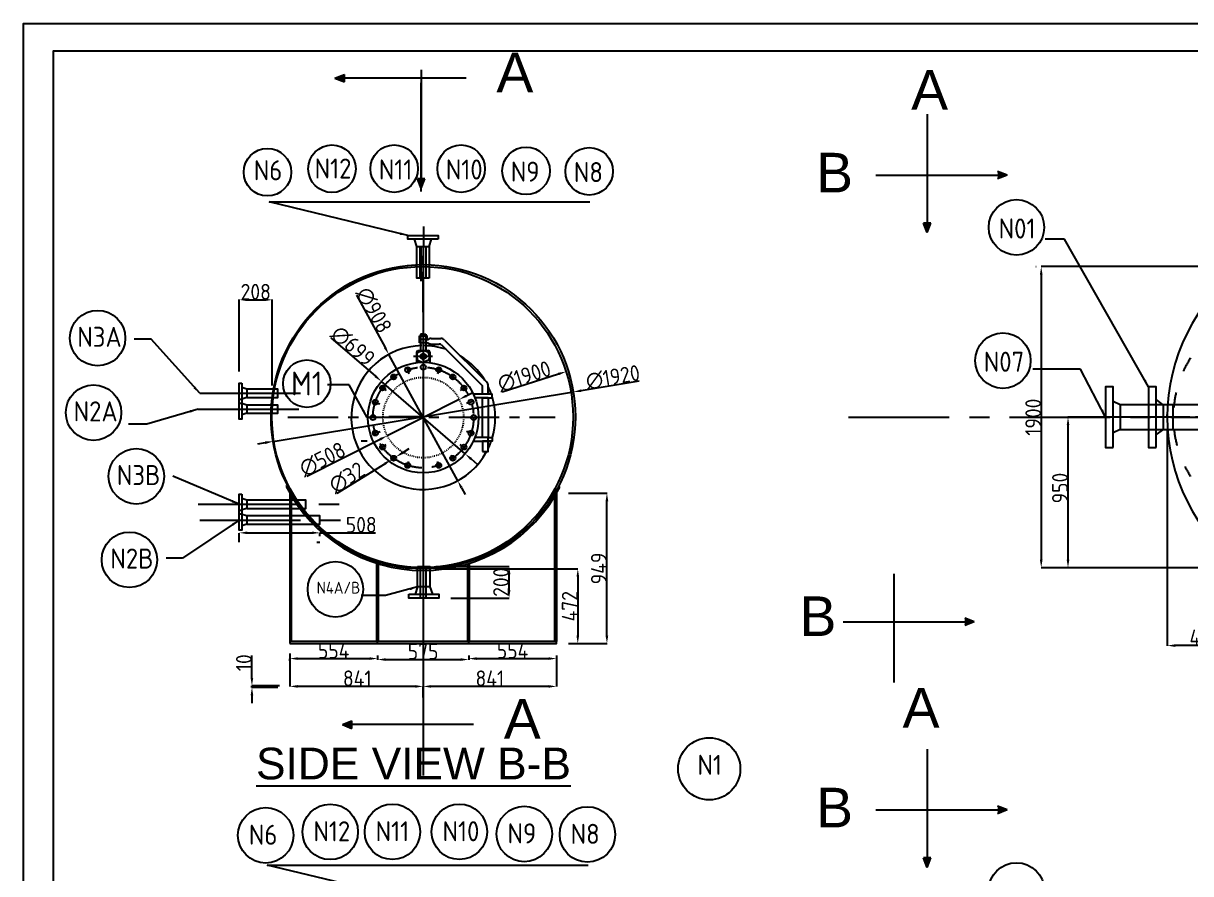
# Model space of a CAD drawing. Header units: inches. Extents: x 45640 to 67593, y 5 to 11258.
# Drawn here: x 45640 to 53004, y 5891 to 11258 of the extents above; entities that cross this region are included whole.
import ezdxf

# ---------------------------------------------------------------- set-up
doc = ezdxf.new("R2010")
doc.units = ezdxf.units.IN
doc.header["$LTSCALE"] = 40
doc.header["$MEASUREMENT"] = 0
for name, pattern in [('ACAD_ISO02W100', [15, 12, -3]), ('ACAD_ISO03W100', [30, 12, -18]), ('CENTER', [50.8, 31.75, -6.35, 6.35, -6.35])]:
    doc.linetypes.add(name, pattern=pattern)
doc.styles.get("Standard").update_dxf_attribs({"font": 'isocp.shx', "height": 100, "bigfont": '@extfont2.shx'})
doc.dimstyles.new('ISO-25', dxfattribs={"dimtxt": 100, "dimasz": 50, "dimexe": 1.25, "dimexo": 75, "dimtad": 1, "dimdec": 0, "dimtxsty": 'Standard', "dimcen": 0, "dimclrd": 1, "dimclre": 1, "dimclrt": 1, "dimazin": 0, "dimtfac": 1, "dimtdec": 0, "dimtmove": 0, "dimatfit": 3, "dimfxl": 1, "dimtfillclr": 1, "dimarcsym": 0})

# ---------------------------------------------------------------- blocks, each defined once
blk = doc.blocks.new('*D745')
at = {"color": 1, "lineweight": -2, "ltscale": 0.25, "transparency": 16777216}
for p, q in [((48433.9, 8907.1), (48478.6, 8929.6)), ((48389.3, 8884.5), (47935.7, 8655.8)), ((47428.5, 8400), (47891, 8633.3))]:
    blk.add_line(p, q, dxfattribs=at)
at = {"color": 1, "ltscale": 0.25, "transparency": 16777216}
for points in [[(48430.2, 8914.5), (48437.7, 8899.6), (48389.3, 8884.5)], [(47887.3, 8640.7), (47894.8, 8625.8), (47935.7, 8655.8)]]:
    blk.add_solid(points, dxfattribs=at)
at = {"layer": 'Defpoints', "color": 0, "ltscale": 0.25, "transparency": 16777216}
for p in [(48389.3, 8884.5), (47935.7, 8655.8)]:
    blk.add_point(p, dxfattribs=at)
at = {"color": 1, "ltscale": 0.25, "transparency": 16777216, "insert": (47526.8, 8506.3), "char_height": 100, "attachment_point": 5, "rotation": 26.76218}
blk.add_mtext('∅508', dxfattribs=at)
blk = doc.blocks.new('*D746')
at = {"color": 1, "lineweight": -2, "ltscale": 0.25, "transparency": 16777216}
for p, q in [((47580.2, 9274.3), (47860.6, 9031.5)), ((48426.5, 8541.6), (47898.4, 8998.8)), ((48464.3, 8508.8), (48502.1, 8476.1))]:
    blk.add_line(p, q, dxfattribs=at)
at = {"color": 1, "ltscale": 0.25, "transparency": 16777216}
for points in [[(47866.1, 9037.8), (47855.2, 9025.2), (47898.4, 8998.8)], [(48469.8, 8515.1), (48458.8, 8502.5), (48426.5, 8541.6)]]:
    blk.add_solid(points, dxfattribs=at)
at = {"layer": 'Defpoints', "color": 0, "ltscale": 0.25, "transparency": 16777216}
for p in [(47898.4, 8998.8), (48426.5, 8541.6)]:
    blk.add_point(p, dxfattribs=at)
at = {"color": 1, "ltscale": 0.25, "transparency": 16777216, "insert": (47718.8, 9221.3), "char_height": 100, "attachment_point": 5, "rotation": 319.11205}
blk.add_mtext('∅699', dxfattribs=at)
blk = doc.blocks.new('*D747')
at = {"color": 1, "lineweight": -2, "ltscale": 0.25, "transparency": 16777216}
for p, q in [((48031.9, 8547.9), (48074.4, 8574.2)), ((47619.2, 8293.1), (47919.8, 8478.7)), ((47989.4, 8521.6), (47962.3, 8505))]:
    blk.add_line(p, q, dxfattribs=at)
at = {"color": 1, "ltscale": 0.25, "transparency": 16777216}
for points in [[(48027.5, 8555), (48036.3, 8540.8), (47989.4, 8521.6)], [(47915.4, 8485.8), (47924.2, 8471.6), (47962.3, 8505)]]:
    blk.add_solid(points, dxfattribs=at)
at = {"layer": 'Defpoints', "color": 0, "ltscale": 0.25, "transparency": 16777216}
for p in [(47962.3, 8505), (47989.4, 8521.6)]:
    blk.add_point(p, dxfattribs=at)
at = {"color": 1, "ltscale": 0.25, "transparency": 16777216, "insert": (47680.8, 8390.6), "char_height": 100, "attachment_point": 5, "rotation": 31.69403}
blk.add_mtext('∅32', dxfattribs=at)
blk = doc.blocks.new('*D748')
at = {"color": 1, "lineweight": -2, "ltscale": 0.01, "transparency": 16777216}
for p, q in [((47741.3, 9543.2), (47921.3, 9212.7)), ((48379.7, 8371.5), (47945.3, 9168.8)), ((48403.6, 8327.6), (48427.5, 8283.7))]:
    blk.add_line(p, q, dxfattribs=at)
at = {"color": 1, "ltscale": 0.01, "transparency": 16777216}
for points in [[(47928.7, 9216.7), (47914, 9208.8), (47945.3, 9168.8)], [(48410.9, 8331.6), (48396.3, 8323.6), (48379.7, 8371.5)]]:
    blk.add_solid(points, dxfattribs=at)
at = {"layer": 'Defpoints', "color": 0, "ltscale": 0.01, "transparency": 16777216}
for p in [(47945.3, 9168.8), (48379.7, 8371.5)]:
    blk.add_point(p, dxfattribs=at)
at = {"color": 1, "ltscale": 0.01, "transparency": 16777216, "insert": (47850.8, 9448.1), "char_height": 100, "attachment_point": 5, "rotation": 298.582}
blk.add_mtext('∅908', dxfattribs=at)
blk = doc.blocks.new('*D749')
at = {"color": 1, "lineweight": -2, "ltscale": 0.2, "transparency": 16777216}
for p, q in [((48241.9, 7831), (48705.3, 7831)), ((48704, 7681), (48704, 7781)), ((48336.1, 7631), (48705.3, 7631))]:
    blk.add_line(p, q, dxfattribs=at)
at = {"color": 1, "ltscale": 0.2, "transparency": 16777216}
for points in [[(48695.7, 7781), (48712.4, 7781), (48704, 7831)], [(48695.7, 7681), (48712.4, 7681), (48704, 7631)]]:
    blk.add_solid(points, dxfattribs=at)
at = {"layer": 'Defpoints', "color": 0, "ltscale": 0.2, "transparency": 16777216}
for p in [(48166.9, 7831), (48704, 7831), (48261.1, 7631)]:
    blk.add_point(p, dxfattribs=at)
at = {"color": 1, "ltscale": 0.2, "transparency": 16777216, "insert": (48653.4, 7731), "char_height": 100, "attachment_point": 5, "rotation": 90}
blk.add_mtext('200', dxfattribs=at)
blk = doc.blocks.new('*D750')
at = {"color": 1, "lineweight": -2, "ltscale": 0.2, "transparency": 16777216}
blk.add_line((48661.3, 8932.9), (49015.7, 9045.2), dxfattribs=at)
at = {"color": 1, "ltscale": 0.2, "transparency": 16777216}
blk.add_solid([(49013.1, 9053.2), (49018.2, 9037.3), (49063.3, 9060.3)], dxfattribs=at)
at = {"layer": 'Defpoints', "color": 0, "ltscale": 0.2, "transparency": 16777216}
for p in [(49063.3, 9060.3), (47252.1, 8486.4)]:
    blk.add_point(p, dxfattribs=at)
at = {"color": 1, "ltscale": 0.2, "transparency": 16777216, "insert": (48799.4, 9029.8), "char_height": 100, "attachment_point": 5, "rotation": 17.58306}
blk.add_mtext('∅1900', dxfattribs=at)
blk = doc.blocks.new('*D751')
at = {"color": 1, "lineweight": -2, "ltscale": 0.2, "transparency": 16777216}
for p, q in [((49525.3, 9000.3), (49158.6, 8939.9)), ((47214.8, 8619.4), (49109.3, 8931.7)), ((47165.5, 8611.2), (47116.2, 8603.1))]:
    blk.add_line(p, q, dxfattribs=at)
at = {"color": 1, "ltscale": 0.2, "transparency": 16777216}
for points in [[(49157.2, 8948.1), (49160, 8931.6), (49109.3, 8931.7)], [(47164.2, 8619.4), (47166.9, 8603), (47214.8, 8619.4)]]:
    blk.add_solid(points, dxfattribs=at)
at = {"layer": 'Defpoints', "color": 0, "ltscale": 0.2, "transparency": 16777216}
for p in [(49109.3, 8931.7), (47214.8, 8619.4)]:
    blk.add_point(p, dxfattribs=at)
at = {"color": 1, "ltscale": 0.2, "transparency": 16777216, "insert": (49358.4, 9024.2), "char_height": 100, "attachment_point": 5, "rotation": 9.36352}
blk.add_mtext('∅1920', dxfattribs=at)
blk = doc.blocks.new('*D649')
at = {"color": 1, "lineweight": -2, "ltscale": 0.2, "transparency": 16777216}
for p, q in [((47081.7, 7127.3), (47081.7, 7268.6)), ((47255.5, 7077.3), (47080.5, 7077.3)), ((47081.7, 7067.3), (47081.7, 7077.3)), ((47245.5, 7067.3), (47080.5, 7067.3)), ((47081.7, 7017.3), (47081.7, 6967.3))]:
    blk.add_line(p, q, dxfattribs=at)
at = {"color": 1, "ltscale": 0.2, "transparency": 16777216}
for points in [[(47073.4, 7127.3), (47090.1, 7127.3), (47081.7, 7077.3)], [(47073.4, 7017.3), (47090.1, 7017.3), (47081.7, 7067.3)]]:
    blk.add_solid(points, dxfattribs=at)
at = {"layer": 'Defpoints', "color": 0, "ltscale": 0.2, "transparency": 16777216}
for p in [(47081.7, 7077.3), (47330.5, 7077.3), (47320.5, 7067.3)]:
    blk.add_point(p, dxfattribs=at)
at = {"color": 1, "ltscale": 0.2, "transparency": 16777216, "insert": (47031.1, 7223), "char_height": 100, "attachment_point": 5, "rotation": 90}
blk.add_mtext('10', dxfattribs=at)
blk = doc.blocks.new('*D650')
at = {"color": 1, "lineweight": -2, "ltscale": 0.2, "transparency": 16777216}
for p, q in [((48236.9, 7815.5), (49138.6, 7815.5)), ((49137.4, 7765.5), (49137.4, 7393.5)), ((49078, 7343.5), (49138.6, 7343.5))]:
    blk.add_line(p, q, dxfattribs=at)
at = {"color": 1, "ltscale": 0.2, "transparency": 16777216}
for points in [[(49129, 7765.5), (49145.7, 7765.5), (49137.4, 7815.5)], [(49129, 7393.5), (49145.7, 7393.5), (49137.4, 7343.5)]]:
    blk.add_solid(points, dxfattribs=at)
at = {"layer": 'Defpoints', "color": 0, "ltscale": 0.2, "transparency": 16777216}
for p in [(48161.9, 7815.5), (49003, 7343.5), (49137.4, 7343.5)]:
    blk.add_point(p, dxfattribs=at)
at = {"color": 1, "ltscale": 0.2, "transparency": 16777216, "insert": (49086.7, 7579.5), "char_height": 100, "attachment_point": 5, "rotation": 90}
blk.add_mtext('472', dxfattribs=at)
blk = doc.blocks.new('*D651')
at = {"color": 1, "lineweight": -2, "ltscale": 0.2, "transparency": 16777216}
for p, q in [((49003, 7268.5), (49003, 7072.2)), ((48161.9, 7002.3), (48161.9, 7072.2)), ((48953, 7073.4), (48211.9, 7073.4))]:
    blk.add_line(p, q, dxfattribs=at)
at = {"color": 1, "ltscale": 0.2, "transparency": 16777216}
for points in [[(48211.9, 7081.8), (48211.9, 7065.1), (48161.9, 7073.4)], [(48953, 7081.8), (48953, 7065.1), (49003, 7073.4)]]:
    blk.add_solid(points, dxfattribs=at)
at = {"layer": 'Defpoints', "color": 0, "ltscale": 0.2, "transparency": 16777216}
for p in [(49003, 7343.5), (48161.9, 7077.3), (48161.9, 7073.4)]:
    blk.add_point(p, dxfattribs=at)
at = {"color": 1, "ltscale": 0.2, "transparency": 16777216, "insert": (48582.5, 7124.1), "char_height": 100, "attachment_point": 5}
blk.add_mtext('841', dxfattribs=at)
blk = doc.blocks.new('*D652')
at = {"color": 1, "lineweight": -2, "ltscale": 0.2, "transparency": 16777216}
for p, q in [((47320.5, 7282), (47320.5, 7072.2)), ((48111.9, 7073.4), (47370.5, 7073.4)), ((48161.9, 7002.3), (48161.9, 7072.2))]:
    blk.add_line(p, q, dxfattribs=at)
at = {"color": 1, "ltscale": 0.2, "transparency": 16777216}
for points in [[(47370.5, 7081.8), (47370.5, 7065.1), (47320.5, 7073.4)], [(48111.9, 7081.8), (48111.9, 7065.1), (48161.9, 7073.4)]]:
    blk.add_solid(points, dxfattribs=at)
at = {"layer": 'Defpoints', "color": 0, "ltscale": 0.2, "transparency": 16777216}
for p in [(47320.5, 7357), (47320.5, 7073.4), (48161.9, 7077.3)]:
    blk.add_point(p, dxfattribs=at)
at = {"color": 1, "ltscale": 0.2, "transparency": 16777216, "insert": (47746.2, 7124.1), "char_height": 100, "attachment_point": 5}
blk.add_mtext('841', dxfattribs=at)
blk = doc.blocks.new('*D752')
at = {"color": 1, "lineweight": -2, "ltscale": 0.2, "transparency": 16777216}
for p, q in [((49078, 8292.2), (49322.3, 8292.2)), ((49321.1, 7393.5), (49321.1, 8242.2)), ((49078, 7343.5), (49322.3, 7343.5))]:
    blk.add_line(p, q, dxfattribs=at)
at = {"color": 1, "ltscale": 0.2, "transparency": 16777216}
for points in [[(49312.7, 8242.2), (49329.4, 8242.2), (49321.1, 8292.2)], [(49312.7, 7393.5), (49329.4, 7393.5), (49321.1, 7343.5)]]:
    blk.add_solid(points, dxfattribs=at)
at = {"layer": 'Defpoints', "color": 0, "ltscale": 0.2, "transparency": 16777216}
for p in [(49003, 8292.2), (49321.1, 8292.2), (49003, 7343.5)]:
    blk.add_point(p, dxfattribs=at)
at = {"color": 1, "ltscale": 0.2, "transparency": 16777216, "insert": (49270.4, 7817.8), "char_height": 100, "attachment_point": 5, "rotation": 90}
blk.add_mtext('949', dxfattribs=at)
blk = doc.blocks.new('*D753')
at = {"color": 1, "lineweight": -2, "ltscale": 0.2, "transparency": 16777216}
for p, q in [((47002.1, 7984.7), (47002.1, 8041.5)), ((47052.1, 8042.7), (47460.4, 8042.7)), ((47510.4, 8042.7), (47861.9, 8042.7)), ((47510.4, 8022.2), (47510.4, 8041.5))]:
    blk.add_line(p, q, dxfattribs=at)
at = {"color": 1, "ltscale": 0.2, "transparency": 16777216}
for points in [[(47052.1, 8051.1), (47052.1, 8034.4), (47002.1, 8042.7)], [(47460.4, 8051.1), (47460.4, 8034.4), (47510.4, 8042.7)]]:
    blk.add_solid(points, dxfattribs=at)
at = {"layer": 'Defpoints', "color": 0, "ltscale": 0.2, "transparency": 16777216}
for p in [(47002.1, 8059.7), (47510.4, 8097.2), (47510.4, 8042.7)]:
    blk.add_point(p, dxfattribs=at)
at = {"color": 1, "ltscale": 0.2, "transparency": 16777216, "insert": (47771.3, 8093.4), "char_height": 100, "attachment_point": 5}
blk.add_mtext('508', dxfattribs=at)
blk = doc.blocks.new('*D756')
at = {"color": 1, "lineweight": -2, "ltscale": 0.2, "transparency": 16777216}
for p, q in [((53256.3, 9722.7), (52059.7, 9722.7)), ((52060.9, 9672.7), (52060.9, 7872.7)), ((53256.3, 7822.7), (52059.7, 7822.7))]:
    blk.add_line(p, q, dxfattribs=at)
at = {"color": 1, "ltscale": 0.2, "transparency": 16777216}
for points in [[(52052.6, 9672.7), (52069.2, 9672.7), (52060.9, 9722.7)], [(52052.6, 7872.7), (52069.2, 7872.7), (52060.9, 7822.7)]]:
    blk.add_solid(points, dxfattribs=at)
at = {"layer": 'Defpoints', "color": 0, "ltscale": 0.2, "transparency": 16777216}
for p in [(53331.3, 9722.7), (52060.9, 7822.7), (53331.3, 7822.7)]:
    blk.add_point(p, dxfattribs=at)
at = {"color": 1, "ltscale": 0.2, "transparency": 16777216, "insert": (52010.3, 8772.7), "char_height": 100, "attachment_point": 5, "rotation": 90}
blk.add_mtext('1900', dxfattribs=at)
blk = doc.blocks.new('*D757')
at = {"color": 1, "lineweight": -2, "ltscale": 0.2, "transparency": 16777216}
for p, q in [((52781.3, 8772.7), (52228.6, 8772.7)), ((52229.8, 7872.7), (52229.8, 8722.7)), ((53256.3, 7822.7), (52228.6, 7822.7))]:
    blk.add_line(p, q, dxfattribs=at)
at = {"color": 1, "ltscale": 0.2, "transparency": 16777216}
for points in [[(52221.5, 8722.7), (52238.2, 8722.7), (52229.8, 8772.7)], [(52221.5, 7872.7), (52238.2, 7872.7), (52229.8, 7822.7)]]:
    blk.add_solid(points, dxfattribs=at)
at = {"layer": 'Defpoints', "color": 0, "ltscale": 0.2, "transparency": 16777216}
for p in [(52229.8, 8772.7), (52856.3, 8772.7), (53331.3, 7822.7)]:
    blk.add_point(p, dxfattribs=at)
at = {"color": 1, "ltscale": 0.2, "transparency": 16777216, "insert": (52179.2, 8325.3), "char_height": 100, "attachment_point": 5, "rotation": 90}
blk.add_mtext('950', dxfattribs=at)
blk = doc.blocks.new('*D759')
at = {"color": 1, "lineweight": -2, "ltscale": 0.2, "transparency": 16777216}
for p, q in [((52856.3, 8697.7), (52856.3, 7329.7)), ((53331.3, 7747.7), (53331.3, 7329.7)), ((53281.3, 7331), (52906.3, 7331))]:
    blk.add_line(p, q, dxfattribs=at)
at = {"color": 1, "ltscale": 0.2, "transparency": 16777216}
for points in [[(52906.3, 7339.3), (52906.3, 7322.6), (52856.3, 7331)], [(53281.3, 7339.3), (53281.3, 7322.6), (53331.3, 7331)]]:
    blk.add_solid(points, dxfattribs=at)
at = {"layer": 'Defpoints', "color": 0, "ltscale": 0.2, "transparency": 16777216}
for p in [(52856.3, 8772.7), (53331.3, 7822.7), (52856.3, 7331)]:
    blk.add_point(p, dxfattribs=at)
at = {"color": 1, "ltscale": 0.2, "transparency": 16777216, "insert": (53093.8, 7381.6), "char_height": 100, "attachment_point": 5}
blk.add_mtext('475', dxfattribs=at)
blk = doc.blocks.new('*D679')
at = {"color": 1, "lineweight": -2, "ltscale": 0.2, "transparency": 16777216}
for p, q in [((47002.1, 9061.7), (47002.1, 9514.5)), ((47052.1, 9513.3), (47159.8, 9513.3)), ((47209.8, 8972.2), (47209.8, 9514.5))]:
    blk.add_line(p, q, dxfattribs=at)
at = {"color": 1, "ltscale": 0.2, "transparency": 16777216}
for points in [[(47052.1, 9521.6), (47052.1, 9504.9), (47002.1, 9513.3)], [(47159.8, 9521.6), (47159.8, 9504.9), (47209.8, 9513.3)]]:
    blk.add_solid(points, dxfattribs=at)
at = {"layer": 'Defpoints', "color": 0, "ltscale": 0.2, "transparency": 16777216}
for p in [(47209.8, 9513.3), (47002.1, 8986.7), (47209.8, 8897.2)]:
    blk.add_point(p, dxfattribs=at)
at = {"color": 1, "ltscale": 0.2, "transparency": 16777216, "insert": (47105.9, 9563.9), "char_height": 100, "attachment_point": 5}
blk.add_mtext('208', dxfattribs=at)
blk = doc.blocks.new('*D689')
at = {"color": 1, "lineweight": -2, "ltscale": 0.2, "transparency": 16777216}
for p, q in [((47320.5, 7234.4), (47320.5, 7247.7)), ((47370.5, 7248.9), (47824.5, 7248.9)), ((47874.5, 7268.5), (47874.5, 7247.7))]:
    blk.add_line(p, q, dxfattribs=at)
at = {"color": 1, "ltscale": 0.2, "transparency": 16777216}
for points in [[(47370.5, 7257.2), (47370.5, 7240.6), (47320.5, 7248.9)], [(47824.5, 7257.2), (47824.5, 7240.6), (47874.5, 7248.9)]]:
    blk.add_solid(points, dxfattribs=at)
at = {"layer": 'Defpoints', "color": 0, "ltscale": 0.2, "transparency": 16777216}
for p in [(47320.5, 7309.4), (47874.5, 7343.5), (47874.5, 7248.9)]:
    blk.add_point(p, dxfattribs=at)
at = {"color": 1, "ltscale": 0.2, "transparency": 16777216, "insert": (47597.5, 7299.5), "char_height": 100, "attachment_point": 5}
blk.add_mtext('554', dxfattribs=at)
blk = doc.blocks.new('*D690')
at = {"color": 1, "lineweight": -2, "ltscale": 0.2, "transparency": 16777216}
for p, q in [((47874.5, 7268.5), (47874.5, 7241.6)), ((47924.5, 7242.9), (48399, 7242.9)), ((48449, 7268.5), (48449, 7241.6))]:
    blk.add_line(p, q, dxfattribs=at)
at = {"color": 1, "ltscale": 0.2, "transparency": 16777216}
for points in [[(47924.5, 7251.2), (47924.5, 7234.5), (47874.5, 7242.9)], [(48399, 7251.2), (48399, 7234.5), (48449, 7242.9)]]:
    blk.add_solid(points, dxfattribs=at)
at = {"layer": 'Defpoints', "color": 0, "ltscale": 0.2, "transparency": 16777216}
for p in [(47874.5, 7343.5), (48449, 7343.5), (48449, 7242.9)]:
    blk.add_point(p, dxfattribs=at)
at = {"color": 1, "ltscale": 0.2, "transparency": 16777216, "insert": (48161.8, 7293.5), "char_height": 100, "attachment_point": 5}
blk.add_mtext('575', dxfattribs=at)
blk = doc.blocks.new('*D691')
at = {"color": 1, "lineweight": -2, "ltscale": 0.2, "transparency": 16777216}
for p, q in [((48449, 7268.5), (48449, 7247.7)), ((48499, 7248.9), (48953, 7248.9)), ((49003, 7268.5), (49003, 7247.7))]:
    blk.add_line(p, q, dxfattribs=at)
at = {"color": 1, "ltscale": 0.2, "transparency": 16777216}
for points in [[(48499, 7257.2), (48499, 7240.6), (48449, 7248.9)], [(48953, 7257.2), (48953, 7240.6), (49003, 7248.9)]]:
    blk.add_solid(points, dxfattribs=at)
at = {"layer": 'Defpoints', "color": 0, "ltscale": 0.2, "transparency": 16777216}
for p in [(48449, 7343.5), (49003, 7343.5), (49003, 7248.9)]:
    blk.add_point(p, dxfattribs=at)
at = {"color": 1, "ltscale": 0.2, "transparency": 16777216, "insert": (48726, 7299.5), "char_height": 100, "attachment_point": 5}
blk.add_mtext('554', dxfattribs=at)

msp = doc.modelspace()

# ---------------------------------------------------------------- hatches: boundary and pattern name
at = {"lineweight": 50, "ltscale": 0.01}
h = msp.add_hatch(color=256, dxfattribs=at)
h.set_gradient(one_color=1, tint=1)
h.paths.add_polyline_path([(47605.5, 10912.5), (47665.1, 10888.9), (47665.1, 10912.5)])
h.paths.add_polyline_path([(47605.5, 10912.5), (47665.1, 10912.5), (47665.1, 10936.1)])
h = msp.add_hatch(color=256, dxfattribs=at)
h.set_gradient(one_color=1, tint=1)
h.paths.add_polyline_path([(51845.4, 10300.7), (51785.9, 10324.3), (51785.9, 10300.7)])
h.paths.add_polyline_path([(51845.4, 10300.7), (51785.9, 10300.7), (51785.9, 10277.1)])
h = msp.add_hatch(color=256, dxfattribs=at)
h.set_gradient(one_color=1, tint=1)
h.paths.add_polyline_path([(48149.6, 10218.2), (48173.2, 10277.8), (48149.6, 10277.8)])
h.paths.add_polyline_path([(48149.6, 10218.2), (48149.6, 10277.8), (48126, 10277.8)])
h = msp.add_hatch(color=256, dxfattribs=at)
h.set_gradient(one_color=1, tint=1)
h.paths.add_polyline_path([(51341.2, 9938.2), (51364.8, 9997.8), (51341.2, 9997.8)])
h.paths.add_polyline_path([(51341.2, 9938.2), (51341.2, 9997.8), (51317.6, 9997.8)])
h = msp.add_hatch(color=256, dxfattribs=at)
h.set_gradient(one_color=1, tint=1)
h.paths.add_polyline_path([(51638.5, 7480.7), (51578.9, 7457.1), (51578.9, 7480.7)])
h.paths.add_polyline_path([(51638.5, 7480.7), (51578.9, 7480.7), (51578.9, 7504.3)])
h = msp.add_hatch(color=256, dxfattribs=at)
h.set_gradient(one_color=1, tint=1)
h.paths.add_polyline_path([(47652.3, 6832.2), (47711.8, 6808.6), (47711.8, 6832.2)])
h.paths.add_polyline_path([(47652.3, 6832.2), (47711.8, 6832.2), (47711.8, 6855.8)])
h = msp.add_hatch(color=256, dxfattribs=at)
h.set_gradient(one_color=1, tint=1)
h.paths.add_polyline_path([(51845.4, 6293.3), (51785.9, 6316.9), (51785.9, 6293.3)])
h.paths.add_polyline_path([(51845.4, 6293.3), (51785.9, 6293.3), (51785.9, 6269.7)])
h = msp.add_hatch(color=256, dxfattribs=at)
h.set_gradient(one_color=1, tint=1)
h.paths.add_polyline_path([(51341.2, 5930.8), (51364.8, 5990.4), (51341.2, 5990.4)])
h.paths.add_polyline_path([(51341.2, 5930.8), (51341.2, 5990.4), (51317.6, 5990.4)])

# ---------------------------------------------------------------- linework, layer by layer
at = {"lineweight": -3, "ltscale": 0.01}
for p, q in [((47605.5, 10912.5), (47665.1, 10936.1)), ((47605.5, 10912.5), (47665.1, 10888.9)), ((47605.5, 10912.5), (47665.1, 10912.5)), ((47665.1, 10888.9), (47665.1, 10936.1)), ((48433.1, 10912.5), (47665.1, 10912.5)), ((48149.6, 10964.4), (48149.6, 10277.8)), ((48149.6, 10197), (48149.6, 10883.6)), ((51341.2, 10684.4), (51341.2, 9997.8)), ((51845.4, 10300.7), (51785.9, 10324.3)), ((48173.2, 10277.8), (48126, 10277.8)), ((48149.6, 10218.2), (48126, 10277.8)), ((48149.6, 10218.2), (48173.2, 10277.8)), ((48149.6, 10218.2), (48149.6, 10277.8)), ((51017.8, 10300.7), (51785.9, 10300.7)), ((51845.4, 10300.7), (51785.9, 10277.1)), ((51364.8, 9997.8), (51317.6, 9997.8)), ((51341.2, 9938.2), (51317.6, 9997.8)), ((51341.2, 9938.2), (51364.8, 9997.8)), ((51341.2, 9938.2), (51341.2, 9997.8)), ((47320.5, 8293.2), (47320.5, 7357)), ((47330.5, 7357), (47330.5, 8276.1)), ((48993, 7357), (48993, 8275.2)), ((49003, 8292.2), (49003, 7357)), ((51134.2, 7097), (51134.2, 7783.6)), ((50810.8, 7480.7), (51578.9, 7480.7)), ((51638.5, 7480.7), (51578.9, 7504.3)), ((51638.5, 7480.7), (51578.9, 7457.1)), ((51638.5, 7480.7), (51578.9, 7480.7)), ((47652.3, 6832.2), (47711.8, 6855.8)), ((47711.8, 6808.6), (47711.8, 6855.8)), ((47652.3, 6832.2), (47711.8, 6808.6)), ((47652.3, 6832.2), (47711.8, 6832.2)), ((48479.9, 6832.2), (47711.8, 6832.2)), ((51341.2, 6677), (51341.2, 5990.4)), ((51017.8, 6293.3), (51785.9, 6293.3)), ((51845.4, 6293.3), (51785.9, 6316.9)), ((51845.4, 6293.3), (51785.9, 6269.7)), ((51364.8, 5990.4), (51317.6, 5990.4)), ((51341.2, 5930.8), (51317.6, 5990.4)), ((51341.2, 5930.8), (51364.8, 5990.4)), ((51341.2, 5930.8), (51341.2, 5990.4))]:
    msp.add_line(p, q, dxfattribs=at)
at = {"color": 1, "linetype": 'CENTER', "lineweight": -3, "ltscale": 0.2}
for p, q in [((48163.4, 9975.8), (48160.9, 9095.3)), ((48161.9, 9435.2), (48161.9, 9794.1)), ((47874.5, 7343.5), (47874.5, 7849.1)), ((48449, 7343.5), (48449, 7849))]:
    msp.add_line(p, q, dxfattribs=at)
at = {"lineweight": -3, "ltscale": 0.25}
for p, q in [((48121.9, 9849.3), (48106.9, 9895.3)), ((48199.9, 9849.3), (48214.9, 9895.3)), ((48162.3, 9297.4), (48145.8, 9297.4)), ((48145.8, 9297.4), (48145.8, 9286.9)), ((48161.5, 9297.4), (48178, 9297.4)), ((48178, 9297.4), (48178, 9286.9)), ((48180, 9241.9), (48138.9, 9241.9)), ((48180, 9261.9), (48145, 9261.9)), ((48145.8, 9242), (48145.8, 9193)), ((48178, 9242), (48178, 9193)), ((48211.4, 9269.4), (48272.5, 9269.4)), ((48211.4, 9234.4), (48262.4, 9234.4)), ((48278.6, 9228.3), (48531.6, 8975.3)), ((48297.2, 9259.2), (48561.5, 8994.9)), ((48120, 9182), (48120, 9116.8)), ((48120, 9156.2), (48128.7, 9182)), ((48120, 9156.2), (48127.2, 9132.5)), ((48127.2, 9132.5), (48151.6, 9121.5)), ((48128.7, 9182), (48153.8, 9191.5)), ((48131, 9193), (48194, 9193)), ((48194.7, 9180.9), (48170, 9191.2)), ((48194.7, 9131.5), (48170, 9121.2)), ((48205, 9156.2), (48194.7, 9180.9)), ((48205, 9156.2), (48194.7, 9131.5)), ((48205, 9182), (48205, 9116.8)), ((47048.6, 8949.2), (47018, 8959.1)), ((48477.9, 8920.2), (48596.7, 8920.2)), ((48536.7, 8920.2), (48536.7, 8965.8)), ((48571.7, 8920.2), (48571.7, 8970.2)), ((48571.7, 8970.2), (48571.7, 8970.2)), ((48596.7, 8895.2), (48596.7, 8920.2)), ((47048.6, 8897.2), (47018, 8887.2)), ((47048.6, 8849.2), (47018, 8859.1)), ((48571.7, 8895.2), (48488.6, 8895.2)), ((48571.7, 8895.2), (48596.7, 8895.2)), ((52559.8, 8850.7), (52515.1, 8871.9)), ((47048.6, 8797.2), (47018, 8787.2)), ((52559.8, 8694.8), (52515.1, 8673.5)), ((48477.9, 8620.2), (48571.7, 8620.2)), ((48571.7, 8645.2), (48488.6, 8645.2)), ((48536.7, 8555.2), (48571.7, 8555.2)), ((47048.6, 8249.2), (47018, 8259.1)), ((47048.6, 8197.2), (47018, 8187.2)), ((47048.6, 8149.2), (47018, 8159.1)), ((47048.6, 8097.2), (47018, 8087.2)), ((48126.8, 7700.9), (48111.8, 7654.9)), ((48204.8, 7700.9), (48219.8, 7654.9))]:
    msp.add_line(p, q, dxfattribs=at)
at = {"linetype": 'CENTER', "lineweight": -3, "ltscale": 0.25}
for p, q in [((48148.7, 9631.4), (48148.7, 9846.2)), ((48220.4, 9156.2), (48101.2, 9156.2)), ((48059.6, 9086.6), (48072.5, 9047.1)), ((48265.3, 9086.6), (48252.5, 9047.1)), ((47965.6, 9041.2), (47988, 9010.3)), ((48359.4, 9041.2), (48336.9, 9010.3)), ((47891.6, 8967), (47928.6, 8940.1)), ((48433.4, 8967), (48396.3, 8940.1)), ((47843, 8872.3), (47889.4, 8857.5)), ((48481.5, 8873.8), (48435.1, 8858.8)), ((47843.4, 8666.5), (47889.8, 8681.6)), ((48481.5, 8666.5), (48435.1, 8681.6)), ((47891.6, 8573.4), (47928.6, 8600.3)), ((48433.4, 8573.4), (48396.3, 8600.3)), ((47965.6, 8499.2), (47988, 8530)), ((48059.6, 8453.7), (48072.5, 8493.2)), ((48265.3, 8453.7), (48252.5, 8493.2)), ((48359.4, 8499.2), (48336.9, 8530))]:
    msp.add_line(p, q, dxfattribs=at)
at = {"color": 1, "lineweight": -3, "ltscale": 0.2}
for p, q in [((48161.9, 9794.1), (48161.9, 6511.2)), ((52856.3, 8772.7), (52856.3, 8790.1)), ((52856.3, 8772.7), (52856.3, 8772.7)), ((53081.3, 7822.7), (52549.3, 7822.7))]:
    msp.add_line(p, q, dxfattribs=at)
at = {"lineweight": -3, "ltscale": 0.2}
for p, q in [((52026.5, 9722.7), (52029.5, 9722.7)), ((52830.6, 8850.7), (52785.8, 8883.6)), ((52830.6, 8694.8), (52785.8, 8664.3)), ((47297.9, 8335), (47306.3, 8340.4)), ((49024, 8330.6), (49015.1, 8335.3)), ((47330.5, 8295.8), (47320.5, 8290.1)), ((47490.4, 7983.7), (47510.4, 7983.7)), ((47869.7, 7357), (47869.7, 7850.5)), ((47879.7, 7357), (47879.7, 7847.4)), ((48444, 7357), (48444, 7847.4)), ((48454, 7357), (48454, 7850.5))]:
    msp.add_line(p, q, dxfattribs=at)
at = {"linetype": 'ACAD_ISO02W100', "lineweight": -3, "ltscale": 0.05}
for p, q in [((48145.8, 9286.9), (48145.8, 9241.9)), ((48178, 9286.9), (48178, 9241.9))]:
    msp.add_line(p, q, dxfattribs=at)
at = {"color": 1, "linetype": 'CENTER', "lineweight": -3, "ltscale": 0.5}
for p, q in [((46752.3, 8923.2), (47473.4, 8923.2)), ((46742, 8823.2), (47458.6, 8823.2)), ((46742, 8223.2), (47672, 8223.2)), ((46752.3, 8123.2), (47672, 8123.2))]:
    msp.add_line(p, q, dxfattribs=at)
at = {"color": 1, "linetype": 'CENTER', "lineweight": -3, "ltscale": 0.25}
for p, q in [((47308.6, 8773.3), (48994.6, 8773.3)), ((52997.8, 8772.7), (52393.1, 8772.7)), ((53985.9, 8772.7), (52676.7, 8772.7))]:
    msp.add_line(p, q, dxfattribs=at)
at = {"linetype": 'CENTER', "lineweight": -3, "ltscale": 0.01}
msp.add_line((48174.9, 8775.8), (47945.8, 8775.8), dxfattribs=at)
at = {"linetype": 'CENTER', "lineweight": -3, "ltscale": 0.5}
msp.add_line((50845.8, 8772.7), (61909.9, 8772.7), dxfattribs=at)
msp.add_line((50845.8, 8772.7), (61909.9, 8772.7), dxfattribs=at)
at = {"linetype": 'ACAD_ISO03W100', "lineweight": -3, "ltscale": 0.25}
for p, q in [((47807.9, 8620.2), (47771.6, 8620.2)), ((48517.1, 8620.2), (48553.3, 8620.2))]:
    msp.add_line(p, q, dxfattribs=at)
at = {"ltscale": 0.2}
for points in [[(67592.7, 5.2), (45639.7, 5.2), (45639.7, 11258.4), (67592.7, 11258.4)], [(48138.9, 9241.9), (48138.9, 9241.9), (48138.9, 9261.9), (48138.9, 9261.9)], [(47048.6, 8897.2), (47244.1, 8897.2), (47244.1, 8949.2), (47048.6, 8949.2)], [(47048.6, 8797.2), (47244.1, 8797.2), (47244.1, 8849.2), (47048.6, 8849.2)], [(52893.8, 8694.8), (52893.8, 8850.7), (52559.8, 8850.7), (52559.8, 8694.8)], [(53164.5, 8694.8), (53164.5, 8850.7), (52830.6, 8850.7), (52830.6, 8694.8)], [(47048.6, 8197.2), (47422.4, 8197.2), (47422.4, 8249.2), (47048.6, 8249.2)], [(47048.6, 8097.2), (47510.4, 8097.2), (47510.4, 8149.2), (47048.6, 8149.2)], [(47320.5, 7343.5), (49003, 7343.5), (49003, 7357), (47320.5, 7357)]]:
    msp.add_lwpolyline(points, close=True, dxfattribs=at)
at = {"lineweight": -3, "ltscale": 0.005}
msp.add_lwpolyline([(67442.9, 11082.7), (45828.1, 11082.7), (45828.1, 167.3), (67442.9, 167.3)], close=True, dxfattribs=at)
at = {"ltscale": 0.25}
for points in [[(48256.2, 9895.3), (48065.7, 9895.3), (48065.7, 9919.2), (48256.2, 9919.2)], [(48199.9, 9649.3), (48121.9, 9649.3), (48121.9, 9849.3), (48199.9, 9849.3)], [(48178.3, 9649.3), (48143.6, 9649.3), (48143.6, 9849.3), (48178.3, 9849.3)], [(48138.9, 9286.9), (48185.2, 9286.9), (48185.1, 9262.7), (48138.9, 9261.9)], [(47018, 8986.7), (47018, 8859.7), (47002.1, 8859.7), (47002.1, 8986.7)], [(52515.1, 8582.3), (52515.1, 8963.2), (52467.3, 8963.2), (52467.3, 8582.3)], [(52785.8, 8582.3), (52785.8, 8963.2), (52738.1, 8963.2), (52738.1, 8582.3)], [(47018, 8886.7), (47018, 8759.7), (47002.1, 8759.7), (47002.1, 8886.7)], [(48536.7, 8895.2), (48571.7, 8895.2), (48571.7, 8645.2), (48536.7, 8645.2)], [(48536.7, 8555.2), (48571.7, 8555.2), (48571.7, 8620.2), (48536.7, 8620.2)], [(48571.7, 8645.2), (48596.7, 8645.2), (48596.7, 8620.2), (48571.7, 8620.2)], [(47018, 8286.7), (47018, 8159.7), (47002.1, 8159.7), (47002.1, 8286.7)], [(47018, 8186.7), (47018, 8059.7), (47002.1, 8059.7), (47002.1, 8186.7)], [(48126.8, 7831), (48204.8, 7831), (48204.8, 7700.9), (48126.8, 7700.9)], [(48144.6, 7831), (48179.2, 7831), (48179.2, 7631), (48144.6, 7631)], [(48070.6, 7654.9), (48261.1, 7654.9), (48261.1, 7631), (48070.6, 7631)]]:
    msp.add_lwpolyline(points, close=True, dxfattribs=at)
at = {"ltscale": 0.01}
for centre, radius in [((47179.6, 10319.1), 150), ((47586.7, 10340.8), 150), ((47979.2, 10341.1), 150), ((48401.4, 10341.1), 150), ((48811.2, 10327.5), 150), ((49209.4, 10324.6), 150), ((51904.8, 9970.6), 175), ((46108.1, 9271.7), 175), ((51819.2, 9129.6), 175), ((47428.4, 8984.2), 150), ((46082.5, 8801.4), 175), ((48162.1, 8775.5), 4.88), ((46352.2, 8399.3), 175), ((46308.9, 7872.5), 175), ((47608.5, 7686.4), 175), ((49966.4, 6553.1), 196.3), ((47168.5, 6133.6), 175), ((47575.6, 6155.3), 175), ((47968.1, 6155.6), 175), ((48390.3, 6155.6), 175), ((48800.1, 6142), 175), ((49198.3, 6139), 175), ((51904.8, 5785.5), 175)]:
    msp.add_circle(centre, radius, dxfattribs=at)
at = {"ltscale": 0.2}
for centre, radius in [((48162.1, 8775.5), 960), ((48157.7, 8773.3), 950)]:
    msp.add_circle(centre, radius, dxfattribs=at)
at = {"linetype": 'ACAD_ISO02W100', "ltscale": 0.25}
msp.add_circle((48162.5, 9156.2), 17.5, dxfattribs=at)
at = {"ltscale": 0.25}
for centre, radius in [((48161.1, 9156.2), 9.5), ((48162.5, 8770.2), 349.2), ((48064.4, 9072.1), 15.9), ((48162.5, 9087.7), 15.9), ((48260.6, 9072.1), 15.9), ((47975.8, 9027), 15.9), ((48349.1, 9027), 15.9), ((47905.6, 8956.8), 15.9), ((48419.3, 8956.8), 15.9), ((47860.1, 8866.9), 15.9), ((48464.4, 8868.3), 15.9), ((47845, 8770.2), 15.9), ((48480, 8770.8), 15.9), ((47860.5, 8672.1), 15.9), ((48464.4, 8672.1), 15.9), ((47905.6, 8583.5), 15.9), ((48419.3, 8583.5), 15.9), ((47975.8, 8513.3), 15.9), ((48064.4, 8468.2), 15.9), ((48260.6, 8468.2), 15.9), ((48349.1, 8513.3), 15.9)]:
    msp.add_circle(centre, radius, dxfattribs=at)
at = {"linetype": 'CENTER', "ltscale": 0.25}
msp.add_circle((48162.5, 8770.2), 317.5, dxfattribs=at)
at = {"linetype": 'ACAD_ISO03W100', "ltscale": 0.01}
msp.add_circle((48162.5, 8770.2), 254, dxfattribs=at)
at = {"ltscale": 0.25}
for centre, radius, start, end in [((54043.8, 8772.7), 1187.5, 126.8699, 233.1301), ((48172, 9333.8), 72.3, 276.29971, 293.1411), ((48172, 9170.1), 72.3, 66.8589, 83.70029), ((48212, 9236.8), 32.6, 91.09792, 110.79989), ((48212, 9267), 32.6, 249.20011, 268.90208), ((48261.8, 9208.2), 26.2, 50.06286, 88.55145), ((48272.5, 9234.4), 35, 45, 90), ((48132.1, 9180.8), 12.2, 95.3505, 174.5539), ((48192.8, 9180.8), 12.2, 354.5539, 84.6495), ((48536.7, 8970.2), 35, 0, 45), ((48523.7, 8964.9), 13.1, 355.91195, 52.43586)]:
    msp.add_arc(centre, radius, start, end, dxfattribs=at)
at = {"ltscale": 0.01}
for start, end in [(91.19901, 331.73421), (71.56897, 90.07279), (31.2855, 58.7145), (19.29284, 25.6531), (343.03787, 16.96213), (334.3469, 340.70716)]:
    msp.add_arc((48162.5, 8770.2), 454, start, end, dxfattribs=at)
at = {"linetype": 'ACAD_ISO03W100', "ltscale": 0.2}
msp.add_arc((53589.4, 8772.7), 695.6, 147.37865, 212.62135, dxfattribs=at)
at = {"ltscale": 0.2}
msp.add_arc((48162.1, 8775.5), 970, 207.0131, 332.69942, dxfattribs=at)

# ---------------------------------------------------------------- texts
at = {"lineweight": -3, "ltscale": 0.01}
for s, insert, char_height, width, attachment_point in [('{\\f@Arial Unicode MS|b0|i0|c0|p34;A}', (48624, 11073.2), 250, 468.541, 1), ('{\\f@Arial Unicode MS|b0|i0|c0|p34;A}', (51240.4, 10963.3), 250, 468.541, 1), ('N6', (47093.3, 10394), 126.56, 1025.685, 1), ('N12', (47477.2, 10405.2), 126.56, 1025.685, 1), ('N11', (47882.3, 10399.2), 126.56, 1025.685, 1), ('N10', (48304.6, 10399.2), 126.56, 1025.685, 1), ('N9', (48714.4, 10385.6), 126.56, 1025.685, 1), ('N8', (49112.6, 10382.6), 126.56, 1025.685, 1), ('{\\f@Arial Unicode MS|b0|i0|c0|p34;B}', (50641, 10441.1), 250, 468.541, 1), ('N01', (51792.3, 10026.7), 126.56, 1025.685, 1), ('N3A', (46260.2, 9342.9), 126.56, 1025.685, 3), ('N07', (51698.3, 9185.6), 126.56, 1025.685, 1), ('M1', (47327.9, 9060.2), 150, 683.79, 1), ('N2A', (46234.6, 8872.6), 126.56, 1025.685, 3), ('N3B', (46504.3, 8470.5), 126.56, 1025.685, 3), ('N2B', (46461, 7943.6), 126.56, 1025.685, 3), ('N4A/B', (47765.2, 7733.8), 75, 1025.685, 3), ('{\\f@Arial Unicode MS|b0|i0|c0|p34;B}', (50536, 7641.5), 250, 468.541, 1), ('{\\f@Arial Unicode MS|b0|i0|c0|p34;A}', (51186.4, 7063.7), 250, 468.541, 1), ('{\\f@Arial Unicode MS|b0|i0|c0|p34;A}', (48670.8, 6993), 250, 468.541, 1), ('{\\f@Arial Unicode MS|b0|i0|c0|p34;\\LSIDE VIEW B-B}', (47107.5, 6686.6), 200, 2754.606, 1), ('N1', (49892.1, 6641.5), 126.56, 1025.685, 1), ('{\\f@Arial Unicode MS|b0|i0|c0|p34;B}', (50641, 6433.6), 250, 468.541, 1), ('N6', (47062.4, 6200.4), 126.56, 1025.685, 1), ('N12', (47469.5, 6222.1), 126.56, 1025.685, 1), ('N11', (47862, 6222.4), 126.56, 1025.685, 1), ('N10', (48284.2, 6222.4), 126.56, 1025.685, 1), ('N9', (48694, 6208.8), 126.56, 1025.685, 1), ('N8', (49092.2, 6205.9), 126.56, 1025.685, 1)]:
    msp.add_mtext(s, dxfattribs=dict(at, insert=insert, char_height=char_height, width=width, attachment_point=attachment_point))

# ---------------------------------------------------------------- dimensions: what is measured, and where the dimension line sits
at = {"color": 1, "ltscale": 0.2}
for base, p1, p2, angle, picture, middle in [((52060.9, 7822.7), (53331.3, 9722.7), (53331.3, 7822.7), 90, '*D756', (52060.9, 8772.7)), ((52229.8, 8772.7), (53331.3, 7822.7), (52856.3, 8772.7), 90, '*D757', (52229.8, 8325.3)), ((47320.5, 7073.4), (48161.9, 7077.3), (47320.5, 7357), 180, '*D652', (47746.2, 7073.4)), ((48161.9, 7073.4), (49003, 7343.5), (48161.9, 7077.3), 180, '*D651', (48582.5, 7073.4))]:
    dim = msp.add_linear_dim(base=base, p1=p1, p2=p2, angle=angle, dimstyle='ISO-25', dxfattribs=at)
    dim.commit()
    dim.dimension.update_dxf_attribs({"geometry": picture, "text_midpoint": middle, "dimtype": 160})
at = {"ltscale": 0.2}
for base, p1, p2, picture, middle in [((47209.8, 9513.3), (47002.1, 8986.7), (47209.8, 8897.2), '*D679', (47105.9, 9563.9)), ((52856.3, 7331), (53331.3, 7822.7), (52856.3, 8772.7), '*D759', (53093.8, 7381.6)), ((47874.5, 7248.9), (47320.5, 7309.4), (47874.5, 7343.5), '*D689', (47597.5, 7299.5)), ((49003, 7248.9), (48449, 7343.5), (49003, 7343.5), '*D691', (48726, 7299.5)), ((48449.0425, 7242.8557), (47874.5015, 7343.5199), (48449.0425, 7343.5199), '*D690', (48161.772, 7293.4807))]:
    dim = msp.add_linear_dim(base=base, p1=p1, p2=p2, dimstyle='ISO-25', dxfattribs=at)
    dim.commit()
    dim.dimension.update_dxf_attribs({"geometry": picture, "text_midpoint": middle})
at = {"ltscale": 0.01}
dim = msp.add_diameter_dim_2p(p1=(48379.7, 8371.5), p2=(47945.3, 9168.8), dimstyle='ISO-25', dxfattribs=at)
dim.commit()
dim.dimension.update_dxf_attribs({"geometry": '*D748', "text_midpoint": (47806.3, 9423.9), "dimtype": 163})
at = {"ltscale": 0.25}
for p1, p2, picture, middle in [((48294.8, 8655.6), (48030.2, 8884.7), '*D746', (47685.6, 9183.1)), ((48318.7, 8849), (48006.2, 8691.4), '*D745', (47549.6, 8461.1))]:
    dim = msp.add_diameter_dim_2p(p1=p1, p2=p2, dimstyle='ISO-25', dxfattribs=at)
    dim.commit()
    dim.dimension.update_dxf_attribs({"geometry": picture, "text_midpoint": middle, "dimtype": 163})
at = {"ltscale": 0.2}
dim = msp.add_diameter_dim_2p(p1=(47990.9, 8720.5), p2=(48324.5, 8826.2), dimstyle='ISO-25', dxfattribs=at)
dim.commit()
dim.dimension.update_dxf_attribs({"geometry": '*D750', "text_midpoint": (48814.7, 8981.5), "dimtype": 163})
dim = msp.add_diameter_dim_2p(p1=(47989.4, 8747.1), p2=(48334.7, 8804), dimstyle='ISO-25', dxfattribs=at)
dim.commit()
dim.dimension.update_dxf_attribs({"geometry": '*D751', "text_midpoint": (49358.4, 9024.2)})
at = {"ltscale": 0.25}
dim = msp.add_diameter_dim_2p(p1=(48124.7, 8605.2), p2=(47826.9, 8421.4), dimstyle='ISO-25', dxfattribs=at)
dim.commit()
dim.dimension.update_dxf_attribs({"geometry": '*D747', "text_midpoint": (47707.4, 8347.6)})
at = {"ltscale": 0.2}
for base, p1, p2, picture, middle in [((49321.1, 8292.2), (49003, 7343.5), (49003, 8292.2), '*D752', (49270.4, 7817.8)), ((49137.4, 7343.5), (48161.9, 7815.5), (49003, 7343.5), '*D650', (49086.7, 7579.5)), ((48704, 7831), (48261.1, 7631), (48166.9, 7831), '*D749', (48653.4, 7731)), ((47081.7, 7077.3), (47320.5, 7067.3), (47330.5, 7077.3), '*D649', (47031.1, 7223))]:
    dim = msp.add_linear_dim(base=base, p1=p1, p2=p2, angle=90, dimstyle='ISO-25', dxfattribs=at)
    dim.commit()
    dim.dimension.update_dxf_attribs({"geometry": picture, "text_midpoint": middle})
dim = msp.add_linear_dim(base=(47510.4, 8042.7), p1=(47002.1, 8059.7), p2=(47510.4, 8097.2), angle=180, dimstyle='ISO-25', dxfattribs=at)
dim.commit()
dim.dimension.update_dxf_attribs({"geometry": '*D753', "text_midpoint": (47771.3, 8042.7), "dimtype": 160})

# ---------------------------------------------------------------- leaders
at = {"ltscale": 0.005}
for points in [[(48065.7, 9919.2), (47189.6, 10131.3), (49214, 10131.3)], [(48054.6, 5733.7), (47178.5, 5945.7), (49202.9, 5945.7)]]:
    msp.add_leader(points, dimstyle='ISO-25', override={"dimgap": 0.625, "dimtad": 0}, dxfattribs=at)
at = {"color": 3, "ltscale": 0.2}
for points in [[(52738.1, 8963.2), (52208.1, 9895.6), (52086.2, 9895.6)], [(52467.3, 8772.7), (52308, 9075.9), (52008, 9075.9)]]:
    msp.add_leader(points, dimstyle='ISO-25', override={"dimgap": 0.625, "dimtad": 0}, dxfattribs=at)
at = {"ltscale": 0.2}
for points in [[(46752.3, 8923.2), (46445.1, 9265), (46339.3, 9265)], [(46742, 8823.2), (46419.2, 8729.5), (46302.3, 8729.5)], [(47002.1, 8223.2), (46583.5, 8399.3)], [(47002.1, 8123.2), (46644, 7883), (46540, 7883)], [(48126.8, 7700.9), (47924.2, 7647.4), (47771.4, 7647.4)]]:
    msp.add_leader(points, dimstyle='ISO-25', override={"dimgap": 0.625, "dimtad": 0}, dxfattribs=at)
at = {"lineweight": 50, "ltscale": 0.01}
msp.add_leader([(47807.9, 8770.2), (47695.2, 8977.2), (47559, 8977.2)], dimstyle='ISO-25', override={"dimgap": 0.625, "dimtad": 0}, dxfattribs=at)

doc.saveas('drawing.dxf')
